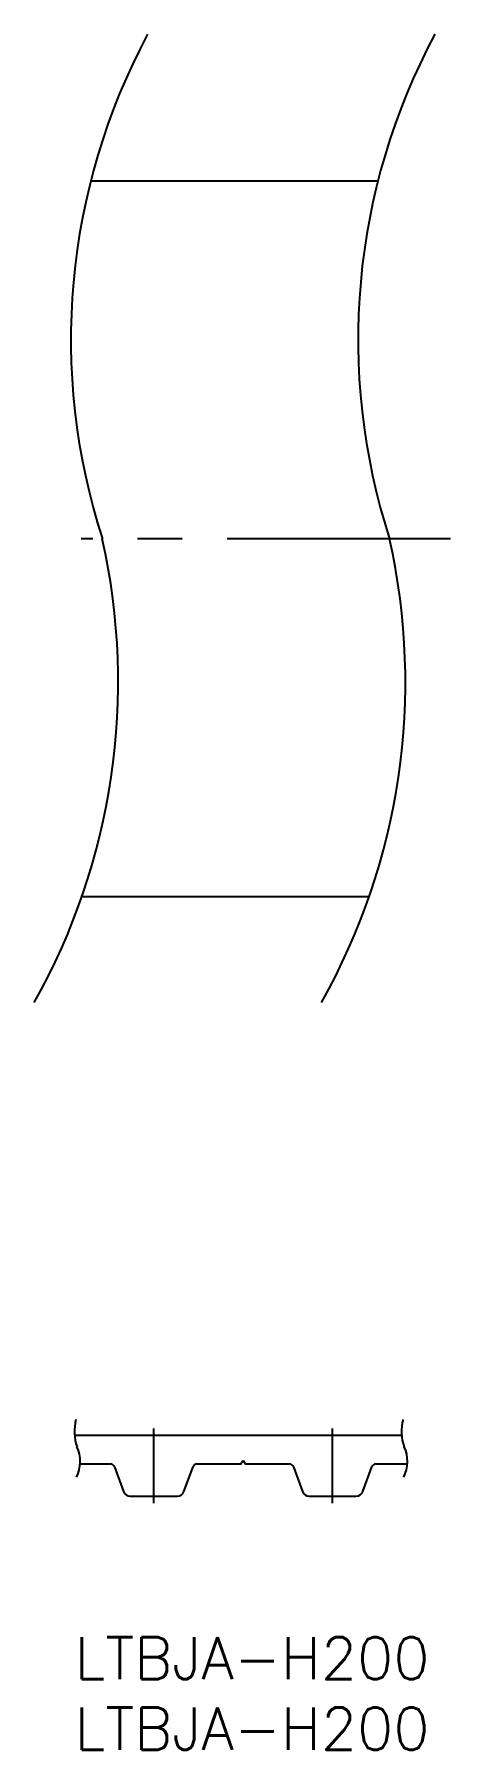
# Model space of a CAD drawing. Extents: x -3 to 27, y -8 to 114.
import ezdxf

# ---------------------------------------------------------------- set-up
doc = ezdxf.new("R2010")
doc.units = 0
doc.header["$LTSCALE"] = 0.5
doc.linetypes.add('CENTER', pattern=[50.8, 31.75, -6.35, 6.35, -6.35])
for name, color, linetype in [('MSM_CENTER', 1, 'CENTER'), ('MSM_CONTINUOUS', 7, 'CONTINUOUS'), ('MSM_NARROW', 5, 'CONTINUOUS'), ('MSM_PART_NUMBER', 7, 'CONTINUOUS')]:
    doc.layers.add(name, color=color, linetype=linetype)
doc.styles.get("Standard").update_dxf_attribs({"font": 'txt.shx', "height": 3, "bigfont": 'bigfont.shx'})

# ---------------------------------------------------------------- blocks, each defined once
blk = doc.blocks.new('*U9')
at = {"layer": 'MSM_PART_NUMBER'}
blk.add_text('LTBJA-H200', height=3, dxfattribs=at).set_placement((0, -3))
blk = doc.blocks.new('*U10')
at = {"layer": 'MSM_PART_NUMBER'}
blk.add_text('LTBJA-H200', height=3, dxfattribs=at).set_placement((0, -8))

msp = doc.modelspace()

# ---------------------------------------------------------------- linework, layer by layer
at = {"layer": 'MSM_CENTER'}
for p, q in [((26.7, 77.96), (0.48, 77.96)), ((5.62, 9.5), (5.62, 14.8)), ((18.32, 9.5), (18.32, 14.8))]:
    msp.add_line(p, q, dxfattribs=at)
at = {"layer": 'MSM_CONTINUOUS'}
for p, q in [((21.53, 103.36), (1.14, 103.36)), ((20.92, 52.56), (0.53, 52.56)), ((23.23, 14.3), (0, 14.3)), ((0.39, 12.29), (2.56, 12.29)), ((8.68, 12.29), (11.77, 12.29)), ((12.17, 12.29), (15.26, 12.29)), ((21.38, 12.29), (23.62, 12.29)), ((2.84, 12.09), (3.48, 10.33)), ((7.77, 10.33), (8.41, 12.09)), ((15.54, 12.09), (16.18, 10.33)), ((20.47, 10.33), (21.11, 12.09)), ((3.95, 10), (7.3, 10)), ((16.65, 10), (20, 10))]:
    msp.add_line(p, q, dxfattribs=at)
for centre, radius, start, end in [((2.52, 11.94), 0.35, 24.8568, 82.6489), ((8.73, 11.94), 0.35, 97.3511, 155.1432), ((11.77, 12.39), 0.1, 270, 0.0001), ((11.97, 12.39), 0.1, 0, 180), ((12.17, 12.39), 0.1, 180, 270), ((15.22, 11.94), 0.35, 24.8568, 82.6489), ((21.43, 11.94), 0.35, 97.3511, 155.1432), ((3.95, 10.5), 0.5, 200, 270), ((7.3, 10.5), 0.5, 270, 340), ((16.65, 10.5), 0.5, 200, 270), ((20, 10.5), 0.5, 270, 340)]:
    msp.add_arc(centre, radius, start, end, dxfattribs=at)
at = {"layer": 'MSM_NARROW'}
for centre, radius, start, end in [((45.58, 92.11), 45.84, 151.7781, 197.9815), ((65.97, 92.11), 45.84, 151.7781, 197.9815), ((-43.26, 67.79), 46.36, 330.6234, 12.6707), ((-22.87, 67.79), 46.36, 330.6234, 12.6707), ((3.25, 14.59), 3.26, 164.9529, 199.4523), ((26.47, 14.59), 3.26, 164.9529, 199.4523), ((-2.11, 12.47), 2.51, 333.5404, 24.4841), ((21.12, 12.47), 2.51, 333.5404, 24.4841)]:
    msp.add_arc(centre, radius, start, end, dxfattribs=at)

# ---------------------------------------------------------------- block references
at = {"layer": 'MSM_CONTINUOUS'}
for name in ['*U9', '*U10']:
    msp.add_blockref(name, (0, 0), dxfattribs=at)

doc.saveas('drawing.dxf')
